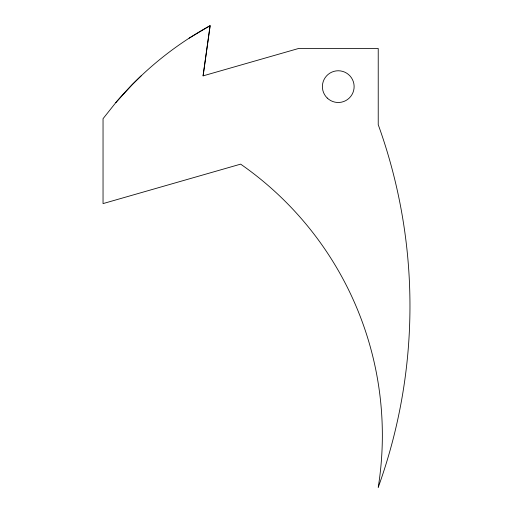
<?xml version="1.0" encoding="UTF-8"?>
<svg xmlns="http://www.w3.org/2000/svg" width="513" height="513" viewBox="0 0 513 513"><rect width="100%" height="100%" fill="white"/><g stroke="black" fill="none" stroke-linecap="round" stroke-linejoin="round"><path stroke-width="0.77" d="M203.122 75.86L210.125 25.65L189.124 38.18M115.874 102.517L103.042 118.689L103.042 203.597L240.635 164.141A330.301 330.301 0 0 1 378.228 487.35A533.956 533.956 0 0 0 378.228 124.685L378.228 48.472L298.643 48.472L203.052 75.879L210.125 25.65A334.829 334.829 0 0 0 115.874 102.517L132.373 84.465L141.101 75.905M327.236 98.041A15.865 15.865 0 0 0 353.656 90.468A15.865 15.865 0 0 0 333.886 71.378A15.865 15.865 0 0 0 327.236 98.041"/></g></svg>
